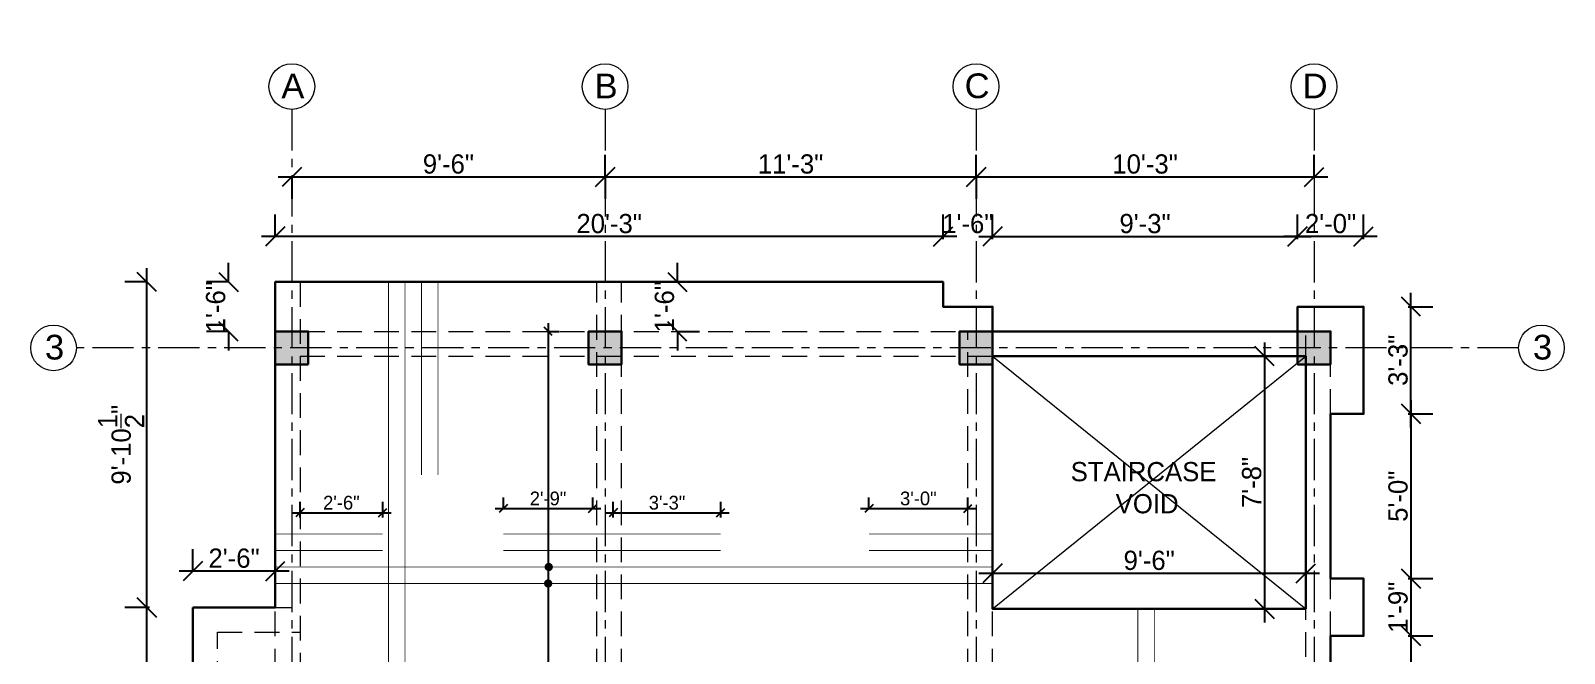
# Model space of a CAD drawing. Header units: inches. Extents: x 28835 to 36795, y -18828 to -9750.
# Drawn here: x 31335 to 31893, y -14490 to -14263 of the extents above; entities that cross this region are included whole.
import ezdxf

# ---------------------------------------------------------------- set-up
doc = ezdxf.new("R2010")
doc.units = ezdxf.units.IN
doc.header["$LTSCALE"] = 12
doc.header["$MEASUREMENT"] = 0
for name, pattern in [('CENTER', [2, 1.25, -0.25, 0.25, -0.25]), ('DASHED', [0.75, 0.5, -0.25]), ('DASHED2', [0.375, 0.25, -0.125])]:
    doc.linetypes.add(name, pattern=pattern)
for name, color, linetype, lineweight in [('Bars', 10, 'Continuous', 35), ('Centre Line', 253, 'CENTER', 9), ('colum', 250, 'Continuous', 30), ('dim', 85, 'Continuous', 9), ('dimention', 5, 'Continuous', 9), ('ele final', 145, 'Continuous', 20), ('Ha2', 31, 'Continuous', 0), ('S tie beam', 140, 'DASHED', 18), ('Text', 7, 'Continuous', 5), ('Wall', 1, 'Continuous', 30), ('window', 6, 'Continuous', 9)]:
    doc.layers.add(name, color=color, linetype=linetype, lineweight=lineweight)
doc.styles.add('KBS', font='GOTHIC.TTF')
doc.styles.add('Times', font='GOTHIC.TTF')
doc.dimstyles.new('D50', dxfattribs={"dimtxt": 5, "dimasz": 3, "dimexe": 4, "dimexo": 12, "dimgap": 1, "dimtad": 1, "dimdec": 0, "dimzin": 3, "dimdsep": 46, "dimlunit": 4, "dimtxsty": 'Times', "dimblk": 'OBLIQUE', "dimcen": 0, "dimdle": 3, "dimaunit": 1, "dimadec": 3, "dimazin": 0, "dimtfac": 1, "dimtdec": 0, "dimtix": 1, "dimtofl": 0, "dimtmove": 1, "dimatfit": 0, "dimldrblk": 'OBLIQUE', "dimfxl": 12, "dimfxlon": 1, "dimtolj": 1, "dimtzin": 0, "dimarcsym": 0})
doc.dimstyles.new('D75', dxfattribs={"dimtxt": 7, "dimasz": 7, "dimexe": 8, "dimexo": 24, "dimgap": 1, "dimtad": 1, "dimdec": 1, "dimzin": 3, "dimdsep": 46, "dimlunit": 4, "dimtxsty": 'Times', "dimblk": 'OBLIQUE', "dimcen": 0, "dimdle": 5, "dimaunit": 1, "dimadec": 3, "dimazin": 0, "dimtfac": 1, "dimtdec": 1, "dimtix": 1, "dimtofl": 0, "dimtmove": 1, "dimatfit": 0, "dimldrblk": 'OBLIQUE', "dimfxl": 1, "dimfxlon": 1, "dimtolj": 1, "dimtzin": 0, "dimarcsym": 0})

# ---------------------------------------------------------------- blocks, each defined once
blk = doc.blocks.new('_Oblique')
at = {"color": 0, "linetype": 'ByBlock', "lineweight": -2}
blk.add_line((-0.5, -0.5), (0.5, 0.5), dxfattribs=at)
blk = doc.blocks.new('*D649')
at = {"layer": 'Defpoints', "color": 0, "ltscale": 12, "transparency": 16777216}
for p in [(31347.99, -14085.93), (31369.01, -14093.71), (31347.99, -14896.23)]:
    blk.add_point(p, dxfattribs=at)
at = {"layer": 'dim', "color": 0, "lineweight": -2, "ltscale": 12, "transparency": 16777216}
for p, q in [((31372.01, -14085.93), (31344.99, -14085.93)), ((31347.99, -14097.93), (31347.99, -14081.93)), ((31369.01, -14085.93), (31369.01, -14081.93))]:
    blk.add_line(p, q, dxfattribs=at)
at = {"layer": 'dim', "color": 0, "lineweight": -2, "ltscale": 12, "transparency": 16777216, "xscale": 3, "yscale": 3, "zscale": 3, "rotation": 180}
blk.add_blockref('_Oblique', (31347.99, -14085.93), dxfattribs=at)
at = {"layer": 'dim', "color": 0, "lineweight": -2, "ltscale": 12, "transparency": 16777216, "xscale": 3, "yscale": 3, "zscale": 3}
blk.add_blockref('_Oblique', (31369.01, -14085.93), dxfattribs=at)
at = {"layer": 'dim', "color": 0, "ltscale": 12, "transparency": 16777216, "insert": (31358.5, -14082.3), "char_height": 5, "attachment_point": 5, "style": 'Times'}
blk.add_mtext('\\A1;1\'-9"', dxfattribs=at)
blk = doc.blocks.new('*D977')
at = {"layer": 'Defpoints', "color": 0, "ltscale": 12, "transparency": 16777216}
for p in [(31377.55, -14354.85), (31424.31, -14354.85), (31394.31, -14473.35)]:
    blk.add_point(p, dxfattribs=at)
at = {"layer": 'dimention', "color": 0, "lineweight": -2, "ltscale": 12, "transparency": 16777216}
for p, q in [((31377.55, -14478.35), (31377.55, -14349.85)), ((31377.67, -14354.85), (31369.55, -14354.85)), ((31377.55, -14473.35), (31369.55, -14473.35))]:
    blk.add_line(p, q, dxfattribs=at)
at = {"layer": 'dimention', "color": 0, "lineweight": -2, "ltscale": 12, "transparency": 16777216, "xscale": 7, "yscale": 7, "zscale": 7}
for p, rotation in [((31377.55, -14354.85), 90), ((31377.55, -14473.35), 270)]:
    blk.add_blockref('_Oblique', p, dxfattribs=dict(at, rotation=rotation))
at = {"layer": 'dimention', "color": 0, "ltscale": 12, "transparency": 16777216, "insert": (31368.21, -14414.1), "char_height": 7, "attachment_point": 5, "rotation": 90, "style": 'Times'}
blk.add_mtext('\\A1;9\'-10{\\H1.000000x;\\S1/2;}"', dxfattribs=at)
blk = doc.blocks.new('*D978')
at = {"layer": 'Defpoints', "color": 0, "ltscale": 12, "transparency": 16777216}
for p in [(31430.31, -14286.56), (31544.33, -14286.56), (31544.33, -14316.61)]:
    blk.add_point(p, dxfattribs=at)
at = {"layer": 'dimention', "color": 0, "lineweight": -2, "ltscale": 12, "transparency": 16777216}
for p, q in [((31425.31, -14316.61), (31549.33, -14316.61)), ((31430.31, -14316.48), (31430.31, -14324.61)), ((31544.33, -14316.48), (31544.33, -14324.61))]:
    blk.add_line(p, q, dxfattribs=at)
at = {"layer": 'dimention', "color": 0, "lineweight": -2, "ltscale": 12, "transparency": 16777216, "xscale": 7, "yscale": 7, "zscale": 7, "rotation": 180}
blk.add_blockref('_Oblique', (31430.31, -14316.61), dxfattribs=at)
at = {"layer": 'dimention', "color": 0, "lineweight": -2, "ltscale": 12, "transparency": 16777216, "xscale": 7, "yscale": 7, "zscale": 7}
blk.add_blockref('_Oblique', (31544.33, -14316.61), dxfattribs=at)
at = {"layer": 'dimention', "color": 0, "ltscale": 12, "transparency": 16777216, "insert": (31487.32, -14311.93), "char_height": 7, "attachment_point": 5, "style": 'Times'}
blk.add_mtext('\\A1;9\'-6"', dxfattribs=at)
blk = doc.blocks.new('*D979')
at = {"layer": 'Defpoints', "color": 0, "ltscale": 12, "transparency": 16777216}
for p in [(31679.33, -14286.56), (31544.33, -14316.61), (31679.33, -14316.61)]:
    blk.add_point(p, dxfattribs=at)
at = {"layer": 'dimention', "color": 0, "lineweight": -2, "ltscale": 12, "transparency": 16777216}
for p, q in [((31544.33, -14316.61), (31544.33, -14308.61)), ((31539.33, -14316.61), (31684.33, -14316.61)), ((31679.33, -14316.48), (31679.33, -14324.61))]:
    blk.add_line(p, q, dxfattribs=at)
at = {"layer": 'dimention', "color": 0, "lineweight": -2, "ltscale": 12, "transparency": 16777216, "xscale": 7, "yscale": 7, "zscale": 7, "rotation": 180}
blk.add_blockref('_Oblique', (31544.33, -14316.61), dxfattribs=at)
at = {"layer": 'dimention', "color": 0, "lineweight": -2, "ltscale": 12, "transparency": 16777216, "xscale": 7, "yscale": 7, "zscale": 7}
blk.add_blockref('_Oblique', (31679.33, -14316.61), dxfattribs=at)
at = {"layer": 'dimention', "color": 0, "ltscale": 12, "transparency": 16777216, "insert": (31611.83, -14311.93), "char_height": 7, "attachment_point": 5, "style": 'Times'}
blk.add_mtext('\\A1;11\'-3"', dxfattribs=at)
blk = doc.blocks.new('*D980')
at = {"layer": 'Defpoints', "color": 0, "ltscale": 12, "transparency": 16777216}
for p in [(31679.33, -14316.61), (31802.33, -14316.61), (31802.33, -14316.61)]:
    blk.add_point(p, dxfattribs=at)
at = {"layer": 'dimention', "color": 0, "lineweight": -2, "ltscale": 12, "transparency": 16777216}
for p, q in [((31679.33, -14316.61), (31679.33, -14308.61)), ((31802.33, -14316.61), (31802.33, -14308.61)), ((31674.33, -14316.61), (31807.33, -14316.61))]:
    blk.add_line(p, q, dxfattribs=at)
at = {"layer": 'dimention', "color": 0, "lineweight": -2, "ltscale": 12, "transparency": 16777216, "xscale": 7, "yscale": 7, "zscale": 7, "rotation": 180}
blk.add_blockref('_Oblique', (31679.33, -14316.61), dxfattribs=at)
at = {"layer": 'dimention', "color": 0, "lineweight": -2, "ltscale": 12, "transparency": 16777216, "xscale": 7, "yscale": 7, "zscale": 7}
blk.add_blockref('_Oblique', (31802.33, -14316.61), dxfattribs=at)
at = {"layer": 'dimention', "color": 0, "ltscale": 12, "transparency": 16777216, "insert": (31740.83, -14311.93), "char_height": 7, "attachment_point": 5, "style": 'Times'}
blk.add_mtext('\\A1;10\'-3"', dxfattribs=at)
blk = doc.blocks.new('*D981')
at = {"layer": 'Defpoints', "color": 0, "ltscale": 12, "transparency": 16777216}
for p in [(31424.31, -14338.3), (31424.31, -14354.85), (31667.33, -14354.85)]:
    blk.add_point(p, dxfattribs=at)
at = {"layer": 'dimention', "color": 0, "lineweight": -2, "ltscale": 12, "transparency": 16777216}
for p, q in [((31424.31, -14338.3), (31424.31, -14330.3)), ((31667.33, -14338.3), (31667.33, -14330.3)), ((31672.33, -14338.3), (31419.31, -14338.3))]:
    blk.add_line(p, q, dxfattribs=at)
at = {"layer": 'dimention', "color": 0, "lineweight": -2, "ltscale": 12, "transparency": 16777216, "xscale": 7, "yscale": 7, "zscale": 7, "rotation": 180}
blk.add_blockref('_Oblique', (31424.31, -14338.3), dxfattribs=at)
at = {"layer": 'dimention', "color": 0, "lineweight": -2, "ltscale": 12, "transparency": 16777216, "xscale": 7, "yscale": 7, "zscale": 7}
blk.add_blockref('_Oblique', (31667.33, -14338.3), dxfattribs=at)
at = {"layer": 'dimention', "color": 0, "ltscale": 12, "transparency": 16777216, "insert": (31545.82, -14333.62), "char_height": 7, "attachment_point": 5, "style": 'Times'}
blk.add_mtext('\\A1;20\'-3"', dxfattribs=at)
blk = doc.blocks.new('*D982')
at = {"layer": 'Defpoints', "color": 0, "ltscale": 12, "transparency": 16777216}
for p in [(31550.33, -14354.85), (31550.33, -14372.85), (31570.63, -14372.85)]:
    blk.add_point(p, dxfattribs=at)
at = {"layer": 'dimention', "color": 0, "lineweight": -2, "ltscale": 12, "transparency": 16777216}
for p, q in [((31570.63, -14354.85), (31570.63, -14347.85)), ((31570.63, -14354.85), (31578.63, -14354.85)), ((31570.63, -14372.85), (31578.63, -14372.85)), ((31570.63, -14372.85), (31570.63, -14379.85))]:
    blk.add_line(p, q, dxfattribs=at)
at = {"layer": 'dimention', "color": 0, "lineweight": -2, "ltscale": 12, "transparency": 16777216, "xscale": 7, "yscale": 7, "zscale": 7}
for p, rotation in [((31570.63, -14354.85), 270), ((31570.63, -14372.85), 90)]:
    blk.add_blockref('_Oblique', p, dxfattribs=dict(at, rotation=rotation))
at = {"layer": 'dimention', "color": 0, "ltscale": 12, "transparency": 16777216, "insert": (31565.95, -14363.85), "char_height": 7, "attachment_point": 5, "rotation": 90, "style": 'Times'}
blk.add_mtext('\\A1;1\'-6"', dxfattribs=at)
blk = doc.blocks.new('*D983')
at = {"layer": 'Defpoints', "color": 0, "ltscale": 12, "transparency": 16777216}
for p in [(31799.33, -14460.91), (31685.33, -14473.85), (31799.33, -14473.85)]:
    blk.add_point(p, dxfattribs=at)
at = {"layer": 'dimention', "color": 0, "lineweight": -2, "ltscale": 12, "transparency": 16777216}
for p, q in [((31685.33, -14460.91), (31685.33, -14452.91)), ((31799.33, -14460.91), (31799.33, -14452.91)), ((31680.33, -14460.91), (31804.33, -14460.91))]:
    blk.add_line(p, q, dxfattribs=at)
at = {"layer": 'dimention', "color": 0, "lineweight": -2, "ltscale": 12, "transparency": 16777216, "xscale": 7, "yscale": 7, "zscale": 7, "rotation": 180}
blk.add_blockref('_Oblique', (31685.33, -14460.91), dxfattribs=at)
at = {"layer": 'dimention', "color": 0, "lineweight": -2, "ltscale": 12, "transparency": 16777216, "xscale": 7, "yscale": 7, "zscale": 7}
blk.add_blockref('_Oblique', (31799.33, -14460.91), dxfattribs=at)
at = {"layer": 'dimention', "color": 0, "ltscale": 12, "transparency": 16777216, "insert": (31742.33, -14456.23), "char_height": 7, "attachment_point": 5, "style": 'Times'}
blk.add_mtext('\\A1;9\'-6"', dxfattribs=at)
blk = doc.blocks.new('*D984')
at = {"layer": 'Defpoints', "color": 0, "ltscale": 12, "transparency": 16777216}
for p in [(31799.33, -14381.85), (31784.33, -14473.85), (31799.33, -14473.85)]:
    blk.add_point(p, dxfattribs=at)
at = {"layer": 'dimention', "color": 0, "lineweight": -2, "ltscale": 12, "transparency": 16777216}
for p, q in [((31784.33, -14381.85), (31776.33, -14381.85)), ((31784.33, -14376.85), (31784.33, -14478.85)), ((31784.33, -14473.85), (31776.33, -14473.85))]:
    blk.add_line(p, q, dxfattribs=at)
at = {"layer": 'dimention', "color": 0, "lineweight": -2, "ltscale": 12, "transparency": 16777216, "xscale": 7, "yscale": 7, "zscale": 7}
for p, rotation in [((31784.33, -14381.85), 90), ((31784.33, -14473.85), 270)]:
    blk.add_blockref('_Oblique', p, dxfattribs=dict(at, rotation=rotation))
at = {"layer": 'dimention', "color": 0, "ltscale": 12, "transparency": 16777216, "insert": (31779.65, -14427.85), "char_height": 7, "attachment_point": 5, "rotation": 90, "style": 'Times'}
blk.add_mtext('\\A1;7\'-8"', dxfattribs=at)
blk = doc.blocks.new('*D985')
at = {"layer": 'Defpoints', "color": 0, "ltscale": 12, "transparency": 16777216}
for p in [(31685.33, -14338.3), (31667.33, -14363.85), (31685.33, -14363.85)]:
    blk.add_point(p, dxfattribs=at)
at = {"layer": 'dimention', "color": 0, "lineweight": -2, "ltscale": 12, "transparency": 16777216}
for p, q in [((31667.33, -14339.3), (31667.33, -14330.3)), ((31685.33, -14339.3), (31685.33, -14330.3)), ((31667.33, -14338.3), (31660.33, -14338.3)), ((31685.33, -14338.3), (31692.33, -14338.3))]:
    blk.add_line(p, q, dxfattribs=at)
at = {"layer": 'dimention', "color": 0, "lineweight": -2, "ltscale": 12, "transparency": 16777216, "xscale": 7, "yscale": 7, "zscale": 7}
blk.add_blockref('_Oblique', (31667.33, -14338.3), dxfattribs=at)
at = {"layer": 'dimention', "color": 0, "lineweight": -2, "ltscale": 12, "transparency": 16777216, "xscale": 7, "yscale": 7, "zscale": 7, "rotation": 180}
blk.add_blockref('_Oblique', (31685.33, -14338.3), dxfattribs=at)
at = {"layer": 'dimention', "color": 0, "ltscale": 12, "transparency": 16777216, "insert": (31676.33, -14333.62), "char_height": 7, "attachment_point": 5, "style": 'Times'}
blk.add_mtext('\\A1;1\'-6"', dxfattribs=at)
blk = doc.blocks.new('*D986')
at = {"layer": 'Defpoints', "color": 0, "ltscale": 12, "transparency": 16777216}
for p in [(31796.33, -14338.3), (31685.33, -14363.85), (31796.33, -14363.85)]:
    blk.add_point(p, dxfattribs=at)
at = {"layer": 'dimention', "color": 0, "lineweight": -2, "ltscale": 12, "transparency": 16777216}
for p, q in [((31685.33, -14339.3), (31685.33, -14330.3)), ((31796.33, -14339.3), (31796.33, -14330.3)), ((31680.33, -14338.3), (31801.33, -14338.3))]:
    blk.add_line(p, q, dxfattribs=at)
at = {"layer": 'dimention', "color": 0, "lineweight": -2, "ltscale": 12, "transparency": 16777216, "xscale": 7, "yscale": 7, "zscale": 7, "rotation": 180}
blk.add_blockref('_Oblique', (31685.33, -14338.3), dxfattribs=at)
at = {"layer": 'dimention', "color": 0, "lineweight": -2, "ltscale": 12, "transparency": 16777216, "xscale": 7, "yscale": 7, "zscale": 7}
blk.add_blockref('_Oblique', (31796.33, -14338.3), dxfattribs=at)
at = {"layer": 'dimention', "color": 0, "ltscale": 12, "transparency": 16777216, "insert": (31740.83, -14333.62), "char_height": 7, "attachment_point": 5, "style": 'Times'}
blk.add_mtext('\\A1;9\'-3"', dxfattribs=at)
blk = doc.blocks.new('*D987')
at = {"layer": 'Defpoints', "color": 0, "ltscale": 12, "transparency": 16777216}
for p in [(31796.33, -14338.3), (31796.33, -14363.85), (31820.33, -14363.85)]:
    blk.add_point(p, dxfattribs=at)
at = {"layer": 'dimention', "color": 0, "lineweight": -2, "ltscale": 12, "transparency": 16777216}
for p, q in [((31796.33, -14339.3), (31796.33, -14330.3)), ((31820.33, -14339.3), (31820.33, -14330.3)), ((31825.33, -14338.3), (31791.33, -14338.3))]:
    blk.add_line(p, q, dxfattribs=at)
at = {"layer": 'dimention', "color": 0, "lineweight": -2, "ltscale": 12, "transparency": 16777216, "xscale": 7, "yscale": 7, "zscale": 7, "rotation": 180}
blk.add_blockref('_Oblique', (31796.33, -14338.3), dxfattribs=at)
at = {"layer": 'dimention', "color": 0, "lineweight": -2, "ltscale": 12, "transparency": 16777216, "xscale": 7, "yscale": 7, "zscale": 7}
blk.add_blockref('_Oblique', (31820.33, -14338.3), dxfattribs=at)
at = {"layer": 'dimention', "color": 0, "ltscale": 12, "transparency": 16777216, "insert": (31808.33, -14333.62), "char_height": 7, "attachment_point": 5, "style": 'Times'}
blk.add_mtext('\\A1;2\'-0"', dxfattribs=at)
blk = doc.blocks.new('*D988')
at = {"layer": 'Defpoints', "color": 0, "ltscale": 12, "transparency": 16777216}
for p in [(31809.69, -14363.85), (31837.6, -14363.85), (31809.69, -14402.85)]:
    blk.add_point(p, dxfattribs=at)
at = {"layer": 'dimention', "color": 0, "lineweight": -2, "ltscale": 12, "transparency": 16777216}
for p, q in [((31837.6, -14407.85), (31837.6, -14358.85)), ((31836.6, -14363.85), (31845.6, -14363.85)), ((31836.6, -14402.85), (31845.6, -14402.85))]:
    blk.add_line(p, q, dxfattribs=at)
at = {"layer": 'dimention', "color": 0, "lineweight": -2, "ltscale": 12, "transparency": 16777216, "xscale": 7, "yscale": 7, "zscale": 7}
for p, rotation in [((31837.6, -14363.85), 90), ((31837.6, -14402.85), 270)]:
    blk.add_blockref('_Oblique', p, dxfattribs=dict(at, rotation=rotation))
at = {"layer": 'dimention', "color": 0, "ltscale": 12, "transparency": 16777216, "insert": (31832.92, -14383.35), "char_height": 7, "attachment_point": 5, "rotation": 90, "style": 'Times'}
blk.add_mtext('\\A1;3\'-3"', dxfattribs=at)
blk = doc.blocks.new('*D991')
at = {"layer": 'Defpoints', "color": 0, "ltscale": 12, "transparency": 16777216}
for p in [(31377.55, -14473.35), (31424.33, -14473.35), (31394.31, -14711.85)]:
    blk.add_point(p, dxfattribs=at)
at = {"layer": 'dimention', "color": 0, "lineweight": -2, "ltscale": 12, "transparency": 16777216}
for p, q in [((31377.55, -14716.85), (31377.55, -14468.35)), ((31378.55, -14473.35), (31369.55, -14473.35)), ((31377.55, -14711.85), (31369.55, -14711.85))]:
    blk.add_line(p, q, dxfattribs=at)
at = {"layer": 'dimention', "color": 0, "lineweight": -2, "ltscale": 12, "transparency": 16777216, "xscale": 7, "yscale": 7, "zscale": 7}
for p, rotation in [((31377.55, -14473.35), 90), ((31377.55, -14711.85), 270)]:
    blk.add_blockref('_Oblique', p, dxfattribs=dict(at, rotation=rotation))
at = {"layer": 'dimention', "color": 0, "ltscale": 12, "transparency": 16777216, "insert": (31368.21, -14592.6), "char_height": 7, "attachment_point": 5, "rotation": 90, "style": 'Times'}
blk.add_mtext('\\A1;19\'-10{\\H1.000000x;\\S1/2;}"', dxfattribs=at)
blk = doc.blocks.new('*D992')
at = {"layer": 'Defpoints', "color": 0, "ltscale": 12, "transparency": 16777216}
for p in [(31394.31, -14460.11), (31394.31, -14473.35), (31424.33, -14473.35)]:
    blk.add_point(p, dxfattribs=at)
at = {"layer": 'dimention', "color": 0, "lineweight": -2, "ltscale": 12, "transparency": 16777216}
for p, q in [((31394.31, -14460.11), (31394.31, -14452.11)), ((31424.33, -14460.11), (31424.33, -14452.11)), ((31429.33, -14460.11), (31389.31, -14460.11))]:
    blk.add_line(p, q, dxfattribs=at)
at = {"layer": 'dimention', "color": 0, "lineweight": -2, "ltscale": 12, "transparency": 16777216, "xscale": 7, "yscale": 7, "zscale": 7, "rotation": 180}
blk.add_blockref('_Oblique', (31394.31, -14460.11), dxfattribs=at)
at = {"layer": 'dimention', "color": 0, "lineweight": -2, "ltscale": 12, "transparency": 16777216, "xscale": 7, "yscale": 7, "zscale": 7}
blk.add_blockref('_Oblique', (31424.33, -14460.11), dxfattribs=at)
at = {"layer": 'dimention', "color": 0, "ltscale": 12, "transparency": 16777216, "insert": (31409.32, -14455.43), "char_height": 7, "attachment_point": 5, "style": 'Times'}
blk.add_mtext('\\A1;2\'-6"', dxfattribs=at)
blk = doc.blocks.new('*D993')
at = {"layer": 'Defpoints', "color": 0, "ltscale": 12, "transparency": 16777216}
for p in [(31407.32, -14354.85), (31424.33, -14354.85), (31424.33, -14372.85)]:
    blk.add_point(p, dxfattribs=at)
at = {"layer": 'dimention', "color": 0, "lineweight": -2, "ltscale": 12, "transparency": 16777216}
for p, q in [((31407.32, -14354.85), (31407.32, -14347.85)), ((31407.32, -14354.85), (31399.32, -14354.85)), ((31407.32, -14372.85), (31399.32, -14372.85)), ((31407.32, -14372.85), (31407.32, -14379.85))]:
    blk.add_line(p, q, dxfattribs=at)
at = {"layer": 'dimention', "color": 0, "lineweight": -2, "ltscale": 12, "transparency": 16777216, "xscale": 7, "yscale": 7, "zscale": 7}
for p, rotation in [((31407.32, -14354.85), 270), ((31407.32, -14372.85), 90)]:
    blk.add_blockref('_Oblique', p, dxfattribs=dict(at, rotation=rotation))
at = {"layer": 'dimention', "color": 0, "ltscale": 12, "transparency": 16777216, "insert": (31402.64, -14363.85), "char_height": 7, "attachment_point": 5, "rotation": 90, "style": 'Times'}
blk.add_mtext('\\A1;1\'-6"', dxfattribs=at)
blk = doc.blocks.new('*D1000')
at = {"layer": 'Defpoints', "color": 0, "transparency": 16777216}
for p in [(31521.47, -14372.85), (31498.83, -14699.85), (31523.63, -14699.85)]:
    blk.add_point(p, dxfattribs=at)
at = {"layer": 'dim', "color": 0, "lineweight": -2, "transparency": 16777216}
for p, q in [((31523.61, -14369.85), (31523.63, -14702.85)), ((31523.61, -14372.85), (31527.61, -14372.85)), ((31511.63, -14699.85), (31527.63, -14699.85))]:
    blk.add_line(p, q, dxfattribs=at)
at = {"layer": 'dim', "color": 0, "lineweight": -2, "transparency": 16777216, "xscale": 3, "yscale": 3, "zscale": 3}
for p, rotation in [((31523.61, -14372.85), 90.00227789476928), ((31523.63, -14699.85), 270.0022778947692)]:
    blk.add_blockref('_Oblique', p, dxfattribs=dict(at, rotation=rotation))
at = {"layer": 'dim', "color": 0, "transparency": 16777216, "insert": (31527.59, -14565.19), "char_height": 5, "attachment_point": 5, "rotation": 270.0023, "style": 'Times'}
blk.add_mtext('\\A1;8%%C@6"C/C}', dxfattribs=at)
blk = doc.blocks.new('*D1001')
at = {"layer": 'Defpoints', "color": 0, "ltscale": 12, "transparency": 16777216}
for p in [(31463.43, -14438.85), (31433.33, -14452.6), (31463.43, -14452.6)]:
    blk.add_point(p, dxfattribs=at)
at = {"layer": 'dimention', "color": 0, "lineweight": -2, "ltscale": 12, "transparency": 16777216}
for p, q in [((31433.33, -14440.6), (31433.33, -14434.85)), ((31463.43, -14440.6), (31463.43, -14434.85)), ((31430.33, -14438.85), (31466.43, -14438.85))]:
    blk.add_line(p, q, dxfattribs=at)
at = {"layer": 'dimention', "color": 0, "lineweight": -2, "ltscale": 12, "transparency": 16777216, "xscale": 3, "yscale": 3, "zscale": 3, "rotation": 180}
blk.add_blockref('_Oblique', (31433.33, -14438.85), dxfattribs=at)
at = {"layer": 'dimention', "color": 0, "lineweight": -2, "ltscale": 12, "transparency": 16777216, "xscale": 3, "yscale": 3, "zscale": 3}
blk.add_blockref('_Oblique', (31463.43, -14438.85), dxfattribs=at)
at = {"layer": 'dimention', "color": 0, "ltscale": 12, "transparency": 16777216, "insert": (31448.38, -14435.23), "char_height": 5, "attachment_point": 5, "style": 'Times'}
blk.add_mtext('\\A1;2\'-6"', dxfattribs=at)
blk = doc.blocks.new('*D1002')
at = {"layer": 'Defpoints', "color": 0, "ltscale": 12, "transparency": 16777216}
for p in [(31539.83, -14437.31), (31507.33, -14446.6), (31539.83, -14446.6)]:
    blk.add_point(p, dxfattribs=at)
at = {"layer": 'dimention', "color": 0, "lineweight": -2, "ltscale": 12, "transparency": 16777216}
for p, q in [((31504.33, -14437.31), (31542.83, -14437.31)), ((31507.33, -14437.31), (31507.33, -14433.31)), ((31539.83, -14437.31), (31539.83, -14433.31))]:
    blk.add_line(p, q, dxfattribs=at)
at = {"layer": 'dimention', "color": 0, "lineweight": -2, "ltscale": 12, "transparency": 16777216, "xscale": 3, "yscale": 3, "zscale": 3, "rotation": 180}
blk.add_blockref('_Oblique', (31507.33, -14437.31), dxfattribs=at)
at = {"layer": 'dimention', "color": 0, "lineweight": -2, "ltscale": 12, "transparency": 16777216, "xscale": 3, "yscale": 3, "zscale": 3}
blk.add_blockref('_Oblique', (31539.83, -14437.31), dxfattribs=at)
at = {"layer": 'dimention', "color": 0, "ltscale": 12, "transparency": 16777216, "insert": (31523.58, -14433.68), "char_height": 5, "attachment_point": 5, "style": 'Times'}
blk.add_mtext('\\A1;2\'-9"', dxfattribs=at)
blk = doc.blocks.new('*D1003')
at = {"layer": 'Defpoints', "color": 0, "ltscale": 12, "transparency": 16777216}
for p in [(31586.43, -14438.85), (31547.33, -14452.6), (31586.43, -14452.6)]:
    blk.add_point(p, dxfattribs=at)
at = {"layer": 'dimention', "color": 0, "lineweight": -2, "ltscale": 12, "transparency": 16777216}
for p, q in [((31547.33, -14440.6), (31547.33, -14434.85)), ((31586.43, -14440.6), (31586.43, -14434.85)), ((31544.33, -14438.85), (31589.43, -14438.85))]:
    blk.add_line(p, q, dxfattribs=at)
at = {"layer": 'dimention', "color": 0, "lineweight": -2, "ltscale": 12, "transparency": 16777216, "xscale": 3, "yscale": 3, "zscale": 3, "rotation": 180}
blk.add_blockref('_Oblique', (31547.33, -14438.85), dxfattribs=at)
at = {"layer": 'dimention', "color": 0, "lineweight": -2, "ltscale": 12, "transparency": 16777216, "xscale": 3, "yscale": 3, "zscale": 3}
blk.add_blockref('_Oblique', (31586.43, -14438.85), dxfattribs=at)
at = {"layer": 'dimention', "color": 0, "ltscale": 12, "transparency": 16777216, "insert": (31566.88, -14435.23), "char_height": 5, "attachment_point": 5, "style": 'Times'}
blk.add_mtext('\\A1;3\'-3"', dxfattribs=at)
blk = doc.blocks.new('*D1004')
at = {"layer": 'Defpoints', "color": 0, "ltscale": 12, "transparency": 16777216}
for p in [(31676.33, -14437.31), (31640.33, -14446.6), (31676.33, -14446.6)]:
    blk.add_point(p, dxfattribs=at)
at = {"layer": 'dimention', "color": 0, "lineweight": -2, "ltscale": 12, "transparency": 16777216}
for p, q in [((31637.33, -14437.31), (31679.33, -14437.31)), ((31640.33, -14437.31), (31640.33, -14433.31)), ((31676.33, -14437.31), (31676.33, -14433.31))]:
    blk.add_line(p, q, dxfattribs=at)
at = {"layer": 'dimention', "color": 0, "lineweight": -2, "ltscale": 12, "transparency": 16777216, "xscale": 3, "yscale": 3, "zscale": 3, "rotation": 180}
blk.add_blockref('_Oblique', (31640.33, -14437.31), dxfattribs=at)
at = {"layer": 'dimention', "color": 0, "lineweight": -2, "ltscale": 12, "transparency": 16777216, "xscale": 3, "yscale": 3, "zscale": 3}
blk.add_blockref('_Oblique', (31676.33, -14437.31), dxfattribs=at)
at = {"layer": 'dimention', "color": 0, "ltscale": 12, "transparency": 16777216, "insert": (31658.33, -14433.68), "char_height": 5, "attachment_point": 5, "style": 'Times'}
blk.add_mtext('\\A1;3\'-0"', dxfattribs=at)
blk = doc.blocks.new('*D1010')
at = {"layer": 'Defpoints', "color": 0, "ltscale": 12, "transparency": 16777216}
for p in [(31809.69, -14402.85), (31809.69, -14462.85), (31837.6, -14462.85)]:
    blk.add_point(p, dxfattribs=at)
at = {"layer": 'dimention', "color": 0, "lineweight": -2, "ltscale": 12, "transparency": 16777216}
for p, q in [((31837.6, -14397.85), (31837.6, -14467.85)), ((31836.6, -14402.85), (31845.6, -14402.85)), ((31836.6, -14462.85), (31845.6, -14462.85))]:
    blk.add_line(p, q, dxfattribs=at)
at = {"layer": 'dimention', "color": 0, "lineweight": -2, "ltscale": 12, "transparency": 16777216, "xscale": 7, "yscale": 7, "zscale": 7}
for p, rotation in [((31837.6, -14402.85), 90), ((31837.6, -14462.85), 270)]:
    blk.add_blockref('_Oblique', p, dxfattribs=dict(at, rotation=rotation))
at = {"layer": 'dimention', "color": 0, "ltscale": 12, "transparency": 16777216, "insert": (31832.92, -14432.85), "char_height": 7, "attachment_point": 5, "rotation": 90, "style": 'Times'}
blk.add_mtext('\\A1;5\'-0"', dxfattribs=at)
blk = doc.blocks.new('*D1011')
at = {"layer": 'Defpoints', "color": 0, "ltscale": 12, "transparency": 16777216}
for p in [(31809.69, -14462.85), (31809.69, -14483.68), (31837.6, -14483.68)]:
    blk.add_point(p, dxfattribs=at)
at = {"layer": 'dimention', "color": 0, "lineweight": -2, "ltscale": 12, "transparency": 16777216}
for p, q in [((31837.6, -14457.85), (31837.6, -14488.68)), ((31836.6, -14462.85), (31845.6, -14462.85)), ((31836.6, -14483.68), (31845.6, -14483.68))]:
    blk.add_line(p, q, dxfattribs=at)
at = {"layer": 'dimention', "color": 0, "lineweight": -2, "ltscale": 12, "transparency": 16777216, "xscale": 7, "yscale": 7, "zscale": 7}
for p, rotation in [((31837.6, -14462.85), 90), ((31837.6, -14483.68), 270)]:
    blk.add_blockref('_Oblique', p, dxfattribs=dict(at, rotation=rotation))
at = {"layer": 'dimention', "color": 0, "ltscale": 12, "transparency": 16777216, "insert": (31832.92, -14473.27), "char_height": 7, "attachment_point": 5, "rotation": 90, "style": 'Times'}
blk.add_mtext('\\A1;1\'-9"', dxfattribs=at)
blk = doc.blocks.new('*D1012')
at = {"layer": 'Defpoints', "color": 0, "ltscale": 12, "transparency": 16777216}
for p in [(31809.69, -14483.68), (31806.69, -14531.85), (31837.6, -14531.85)]:
    blk.add_point(p, dxfattribs=at)
at = {"layer": 'dimention', "color": 0, "lineweight": -2, "ltscale": 12, "transparency": 16777216}
for p, q in [((31837.6, -14478.68), (31837.6, -14536.85)), ((31836.6, -14483.68), (31845.6, -14483.68)), ((31836.6, -14531.85), (31845.6, -14531.85))]:
    blk.add_line(p, q, dxfattribs=at)
at = {"layer": 'dimention', "color": 0, "lineweight": -2, "ltscale": 12, "transparency": 16777216, "xscale": 7, "yscale": 7, "zscale": 7}
for p, rotation in [((31837.6, -14483.68), 90), ((31837.6, -14531.85), 270)]:
    blk.add_blockref('_Oblique', p, dxfattribs=dict(at, rotation=rotation))
at = {"layer": 'dimention', "color": 0, "ltscale": 12, "transparency": 16777216, "insert": (31832.92, -14507.77), "char_height": 7, "attachment_point": 5, "rotation": 90, "style": 'Times'}
blk.add_mtext('\\A1;4\'-0"', dxfattribs=at)

msp = doc.modelspace()

# ---------------------------------------------------------------- hatches: boundary and pattern name
at = {"layer": 'Ha2'}
for points in [[(31436.33, -14384.85), (31436.33, -14372.85), (31424.33, -14372.85), (31424.33, -14384.85)], [(31550.33, -14384.85), (31550.33, -14372.85), (31538.33, -14372.85), (31538.33, -14384.85)], [(31685.33, -14384.85), (31685.33, -14372.85), (31673.33, -14372.85), (31673.33, -14384.85)], [(31808.33, -14384.85), (31808.33, -14372.85), (31796.33, -14372.85), (31796.33, -14384.85)]]:
    msp.add_hatch(color=256, dxfattribs=at).paths.add_polyline_path(points)

# ---------------------------------------------------------------- linework, layer by layer
at = {"layer": 'Bars', "ltscale": 3, "const_width": 0.3}
for points in [[(31465.54, -14354.85), (31465.54, -14717.85)], [(31471.54, -14354.85), (31471.54, -14717.85)], [(31424.33, -14458.6), (31544.33, -14458.6)], [(31544.33, -14458.6), (31685.33, -14458.6)], [(31424.33, -14464.6), (31544.33, -14464.6)], [(31544.33, -14464.6), (31685.33, -14464.6)], [(31738.22, -14473.85), (31738.22, -14738.85)], [(31744.22, -14473.85), (31744.22, -14738.85)]]:
    msp.add_lwpolyline(points, dxfattribs=at)
at = {"layer": 'Bars', "linetype": 'DASHED2', "ltscale": 2, "const_width": 0.3}
for points in [[(31477.54, -14425.15), (31477.54, -14354.85)], [(31483.54, -14425.15), (31483.54, -14354.85)], [(31424.33, -14446.6), (31463.43, -14446.6)], [(31507.33, -14446.6), (31544.33, -14446.6)], [(31544.33, -14446.6), (31586.43, -14446.6)], [(31640.33, -14446.6), (31685.33, -14446.6)], [(31424.33, -14452.6), (31463.43, -14452.6)], [(31507.33, -14452.6), (31544.33, -14452.6)], [(31544.33, -14452.6), (31586.43, -14452.6)], [(31640.33, -14452.6), (31685.33, -14452.6)]]:
    msp.add_lwpolyline(points, dxfattribs=at)
at = {"layer": 'Centre Line'}
for p, q in [((31430.33, -14292), (31430.33, -14809.95)), ((31544.33, -14292), (31544.33, -14818.95)), ((31679.33, -14292), (31679.33, -14809.95)), ((31802.33, -14292), (31802.33, -14809.95)), ((31876.75, -14378.85), (31351.93, -14378.85))]:
    msp.add_line(p, q, dxfattribs=at)
at = {"layer": 'colum'}
for points in [[(31436.33, -14384.85), (31436.33, -14372.85), (31424.33, -14372.85), (31424.33, -14384.85)], [(31550.33, -14384.85), (31550.33, -14372.85), (31538.33, -14372.85), (31538.33, -14384.85)], [(31685.33, -14384.85), (31685.33, -14372.85), (31673.33, -14372.85), (31673.33, -14384.85)], [(31808.33, -14384.85), (31808.33, -14372.85), (31796.33, -14372.85), (31796.33, -14384.85)]]:
    msp.add_lwpolyline(points, close=True, dxfattribs=at)
at = {"layer": 'dim', "ltscale": 5, "const_width": 1.5}
for points in [[(31523.09, -14458.57, -1), (31524.59, -14458.63, -1)], [(31522.87, -14464.57, -1), (31524.37, -14464.62, -1)]]:
    msp.add_lwpolyline(points, format="xyb", close=True, dxfattribs=at)
at = {"layer": 'ele final'}
for p, q in [((31685.33, -14473.85), (31799.33, -14381.85)), ((31685.33, -14381.85), (31799.33, -14473.85))]:
    msp.add_line(p, q, dxfattribs=at)
at = {"layer": 'S tie beam', "ltscale": 1.5}
for p, q in [((31550.33, -14699.85), (31550.33, -14354.85)), ((31424.33, -14699.85), (31424.33, -14372.85)), ((31433.33, -14372.85), (31799.33, -14372.85)), ((31685.33, -14699.85), (31685.33, -14372.85)), ((31808.33, -14699.85), (31808.33, -14372.85)), ((31433.33, -14381.85), (31799.33, -14381.85))]:
    msp.add_line(p, q, dxfattribs=at)
for points in [[(31433.33, -14354.85), (31433.33, -14687.85)], [(31541.33, -14699.85), (31541.33, -14354.85)], [(31676.33, -14699.85), (31676.33, -14372.85)], [(31799.33, -14693.85), (31799.33, -14372.85)], [(31424.33, -14699.85), (31394.31, -14699.85), (31394.31, -14473.35), (31433.33, -14473.35)], [(31424.33, -14690.85), (31403.31, -14690.85), (31403.31, -14482.35), (31433.33, -14482.35)]]:
    msp.add_lwpolyline(points, dxfattribs=at)
at = {"layer": 'Wall', "ltscale": 12}
msp.add_line((31424.33, -14473.35), (31394.31, -14473.35), dxfattribs=at)
for points in [[(31394.31, -14473.35), (31424.33, -14473.35), (31424.33, -14354.85), (31667.33, -14354.85), (31667.33, -14363.85), (31667.33, -14363.85), (31667.33, -14363.85), (31685.33, -14363.85), (31685.33, -14372.85), (31796.33, -14372.85), (31796.33, -14363.85), (31817.33, -14363.85), (31820.33, -14363.85), (31820.33, -14402.85), (31808.33, -14402.85), (31808.33, -14462.85), (31820.33, -14462.85), (31820.33, -14483.68), (31808.33, -14483.68), (31808.33, -14531.85), (31817.33, -14531.85), (31817.33, -14738.85), (31676.33, -14738.85), (31676.33, -14717.85)], [(31394.31, -14473.35), (31394.31, -14711.85), (31424.33, -14711.85), (31424.33, -14717.85), (31676.33, -14717.85)]]:
    msp.add_lwpolyline(points, dxfattribs=at)
msp.add_lwpolyline([(31799.33, -14473.85), (31685.33, -14473.85), (31685.33, -14381.85), (31799.33, -14381.85)], close=True, dxfattribs=at)
at = {"layer": 'window', "linetype": 'Continuous', "ltscale": 25}
for centre in [(31430.33, -14283.69), (31544.33, -14283.69), (31679.33, -14283.69), (31802.33, -14283.69), (31343.62, -14378.85), (31885.08, -14378.85)]:
    msp.add_circle(centre, 8.32, dxfattribs=at)

# ---------------------------------------------------------------- texts
at = {"layer": 'Text', "ltscale": 0.3, "insert": (31740.29, -14420.39), "char_height": 7, "width": 1.45519e-11, "attachment_point": 2, "style": 'KBS'}
msp.add_mtext('\\pxqc;STAIRCASE\\P VOID', dxfattribs=at)
at = {"layer": 'window', "linetype": 'Continuous', "ltscale": 25, "char_height": 9, "width": 0.0000117, "attachment_point": 5, "rotation": 359.9776}
for s, insert in [('{\\fArial|b0|i0|c0|p34;A}', (31430.71, -14283.48)), ('{\\fArial|b0|i0|c0|p34;B}', (31544.71, -14283.48)), ('{\\fArial|b0|i0|c0|p34;C}', (31679.71, -14283.48)), ('{\\fArial|b0|i0|c0|p34;D}', (31802.71, -14283.48)), ('{\\fArial|b0|i0|c0|p34;3}', (31344, -14378.64)), ('{\\fArial|b0|i0|c0|p34;3}', (31885.47, -14378.64))]:
    msp.add_mtext(s, dxfattribs=dict(at, insert=insert))

# ---------------------------------------------------------------- dimensions: what is measured, and where the dimension line sits
at = {"layer": 'dim', "ltscale": 12}
dim = msp.add_linear_dim(base=(31347.99, -14085.93), p1=(31369.01, -14093.71), p2=(31347.99, -14896.23), dimstyle='D50', dxfattribs=at)
dim.commit()
dim.dimension.update_dxf_attribs({"geometry": '*D649', "text_midpoint": (31358.5, -14082.3)})
at = {"layer": 'dim'}
dim = msp.add_linear_dim(base=(31523.63, -14699.85), p1=(31521.47, -14372.85), p2=(31498.83, -14699.85), angle=270.0023, text='8%%C@6"C/C}', dimstyle='D50', dxfattribs=at)
dim.commit()
dim.dimension.update_dxf_attribs({"geometry": '*D1000', "text_midpoint": (31523.63, -14565.19), "dimtype": 160})
at = {"layer": 'dimention', "ltscale": 12}
for base, p1, p2, picture, middle in [((31544.33, -14316.61), (31430.31, -14286.56), (31544.33, -14286.56), '*D978', (31487.32, -14311.93)), ((31679.33, -14316.61), (31544.33, -14316.61), (31679.33, -14286.56), '*D979', (31611.83, -14311.93)), ((31802.33, -14316.61), (31679.33, -14316.61), (31802.33, -14316.61), '*D980', (31740.83, -14311.93))]:
    dim = msp.add_linear_dim(base=base, p1=p1, p2=p2, dimstyle='D75', override={"dimfxl": 0.125}, dxfattribs=at)
    dim.commit()
    dim.dimension.update_dxf_attribs({"geometry": picture, "text_midpoint": middle})
for base, p1, p2, dimstyle, picture, middle in [((31424.31, -14338.3), (31667.33, -14354.85), (31424.31, -14354.85), 'D75', '*D981', (31545.82, -14333.62)), ((31685.33, -14338.3), (31667.33, -14363.85), (31685.33, -14363.85), 'D75', '*D985', (31676.33, -14333.62)), ((31796.33, -14338.3), (31685.33, -14363.85), (31796.33, -14363.85), 'D75', '*D986', (31740.83, -14333.62)), ((31796.33, -14338.3), (31820.33, -14363.85), (31796.33, -14363.85), 'D75', '*D987', (31808.33, -14333.62)), ((31463.43, -14438.85), (31433.33, -14452.6), (31463.43, -14452.6), 'D50', '*D1001', (31448.38, -14435.23)), ((31539.8324, -14437.3106), (31507.3314, -14446.5971), (31539.8324, -14446.5971), 'D50', '*D1002', (31523.5819, -14433.6849)), ((31586.43, -14438.85), (31547.33, -14452.6), (31586.43, -14452.6), 'D50', '*D1003', (31566.88, -14435.23)), ((31676.33, -14437.31), (31640.33, -14446.6), (31676.33, -14446.6), 'D50', '*D1004', (31658.33, -14433.68)), ((31394.31, -14460.11), (31424.33, -14473.35), (31394.31, -14473.35), 'D75', '*D992', (31409.32, -14455.43)), ((31799.33, -14460.91), (31685.33, -14473.85), (31799.33, -14473.85), 'D75', '*D983', (31742.33, -14456.23))]:
    dim = msp.add_linear_dim(base=base, p1=p1, p2=p2, dimstyle=dimstyle, dxfattribs=at)
    dim.commit()
    dim.dimension.update_dxf_attribs({"geometry": picture, "text_midpoint": middle})
for base, p1, p2, picture, middle in [((31407.32, -14354.85), (31424.33, -14372.85), (31424.33, -14354.85), '*D993', (31402.64, -14363.85)), ((31570.63, -14372.85), (31550.33, -14354.85), (31550.33, -14372.85), '*D982', (31565.95, -14363.85)), ((31837.6, -14363.85), (31809.69, -14402.85), (31809.69, -14363.85), '*D988', (31832.92, -14383.35)), ((31784.33, -14473.85), (31799.33, -14381.85), (31799.33, -14473.85), '*D984', (31779.65, -14427.85)), ((31837.6, -14462.85), (31809.69, -14402.85), (31809.69, -14462.85), '*D1010', (31832.92, -14432.85)), ((31837.6, -14483.68), (31809.69, -14462.85), (31809.69, -14483.68), '*D1011', (31832.92, -14473.27)), ((31377.55, -14473.35), (31394.31, -14711.85), (31424.33, -14473.35), '*D991', (31368.21, -14592.6)), ((31837.6, -14531.85), (31809.69, -14483.68), (31806.69, -14531.85), '*D1012', (31832.92, -14507.77))]:
    dim = msp.add_linear_dim(base=base, p1=p1, p2=p2, angle=90, dimstyle='D75', dxfattribs=at)
    dim.commit()
    dim.dimension.update_dxf_attribs({"geometry": picture, "text_midpoint": middle})
dim = msp.add_linear_dim(base=(31377.55, -14354.85), p1=(31394.31, -14473.35), p2=(31424.31, -14354.85), angle=90, dimstyle='D75', override={"dimfxl": 0.125}, dxfattribs=at)
dim.commit()
dim.dimension.update_dxf_attribs({"geometry": '*D977', "text_midpoint": (31368.21, -14414.1)})

doc.saveas('drawing.dxf')
